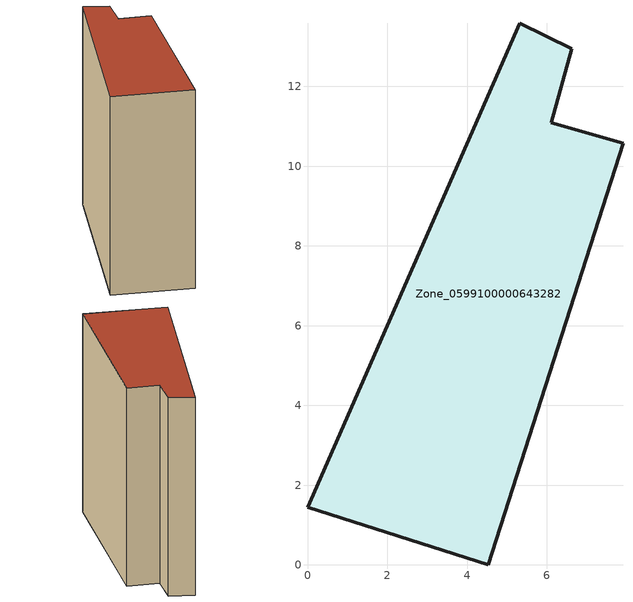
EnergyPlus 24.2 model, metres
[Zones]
Zone_0599100000643282
 floor ground (C_G): 0,1.45 5.32,13.59 6.63,12.94 6.11,11.09 7.91,10.57 4.53,0 z0
 wall outside (C_F): 5.32,13.59 0,1.45 4.53,0 7.91,10.57 6.11,11.09 6.63,12.94 5.32,13.59 z0:11.73
 roof outside (C_R): 0,1.45 4.53,0 7.91,10.57 6.11,11.09 6.63,12.94 5.32,13.59 z11.73
[BUILDING]
Pand.0599100000643282: North Axis=0; Terrain=City; Loads Convergence Tolerance Value=0.04; Temperature Convergence Tolerance Value=0.4; Solar Distribution=FullExterior; Maximum Number of Warmup Days=25; Minimum Number of Warmup Days=1
[Site:Location]
Rotterdam.The.Hague.AP_ZH_NLD Design_Conditions: Latitude=51.96; Longitude=4.45; Time Zone=1; Elevation=-4.5
[SITE:GROUNDTEMPERATURE:BUILDINGSURFACE]
18, 18, 18, 18, 18, 18, 18, 18, 18, 18, 18, 18
[MATERIAL] Thermal Absorptance=0.9; Solar Absorptance=0.7; Visible Absorptance=0.7
Name | Roughness | Thickness | Conductivity | Density | Specific Heat
G.TI.1946 | MediumSmooth | 0.15 | 1 | 540 | 1210
F.TI.1946 | Rough | 0.3 | 0.857143 | 1920 | 840
R.TI.1946 | MediumRough | 0.2 | 0.1 | 1500 | 1000
[CONSTRUCTION]
C_G: G.TI.1946
C_F: F.TI.1946
C_R: R.TI.1946
[ZONE]
Zone_0599100000643282: Type=1; Multiplier=1; Ceiling Height=Autocalculate; Volume=Autocalculate; Floor Area=autocalculate; Part of Total Floor Area=Yes
[ZONEINFILTRATION:DESIGNFLOWRATE]
Infil_Zone_0599100000643282: Zone or ZoneList or Space or SpaceList=Zone_0599100000643282; Schedule=AlwaysOn; Design Flow Rate Calculation Method=Flow/Area; Flow Rate per Floor Area=0.003; Constant Term Coefficient=1; Temperature Term Coefficient=0; Velocity Term Coefficient=0; Velocity Squared Term Coefficient=0
[HVACTEMPLATE:ZONE:IDEALLOADSAIRSYSTEM]
Zone_0599100000643282: Maximum Heating Supply Air Temperature=50; Minimum Cooling Supply Air Temperature=13; Maximum Heating Supply Air Humidity Ratio=0.0156; Minimum Cooling Supply Air Humidity Ratio=0.0077; Heating Limit=NoLimit; Cooling Limit=NoLimit; Dehumidification Control Type=ConstantSensibleHeatRatio; Cooling Sensible Heat Ratio=0.7; Dehumidification Setpoint=60; Humidification Control Type=None; Humidification Setpoint=30; Outdoor Air Method=None; Outdoor Air Flow Rate per Person=0.00944; Outdoor Air Flow Rate per Zone Floor Area=0; Outdoor Air Flow Rate per Zone=0; Demand Controlled Ventilation Type=None; Outdoor Air Economizer Type=NoEconomizer; Heat Recovery Type=None; Sensible Heat Recovery Effectiveness=0.7; Latent Heat Recovery Effectiveness=0.65
[ZONECONTROL:THERMOSTAT]
ThermostatControl_Zone_0599100000643282: Zone or ZoneList=Zone_0599100000643282; Control Type Schedule=DualSetpointControlType; Control 1=Thermostat_Zone_0599100000643282; Temperature Difference Between Cutout And Setpoint=0
[THERMOSTATSETPOINT:DUALSETPOINT]
Thermostat_Zone_0599100000643282: Heating Setpoint Temperature Schedule=HeatingSetpoint_Zone_0599100000643282; Cooling Setpoint Temperature Schedule=CoolingSetpoint_Zone_0599100000643282
[SCHEDULE:COMPACT]
HeatingSetpoint_Zone_0599100000643282: Through: 12/31, For: AllDays, Until: 24:00, 21
CoolingSetpoint_Zone_0599100000643282: Through: 12/31, For: AllDays, Until: 24:00, 24
DualSetpointControlType: Through: 12/31, For: AllDays, Until: 24:00, 4
AlwaysOn: Through: 12/31, For: AllDays, Until: 24:00, 1
